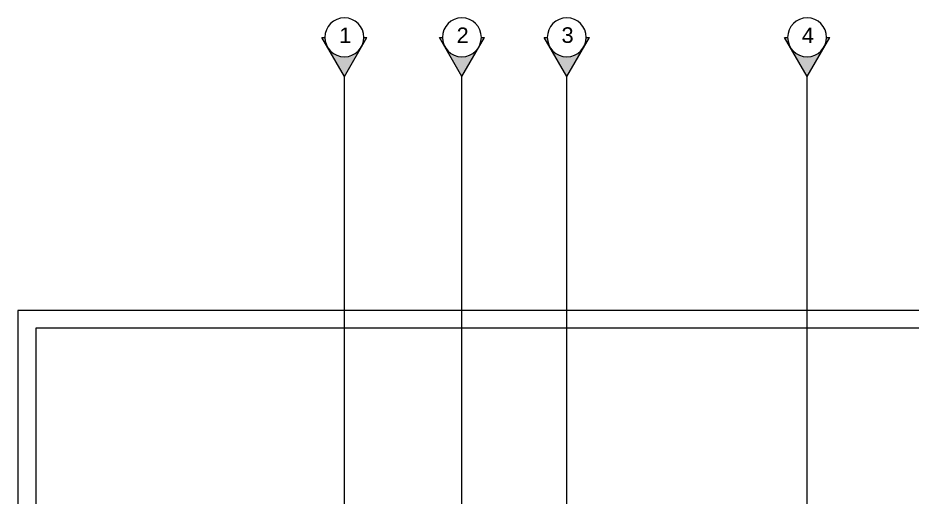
# Model space of a CAD drawing. Header units: millimetres. Extents: x -425671 to 598394, y -194194 to 343585.
# Drawn here: x 40039 to 51499, y 167027 to 173172 of the extents above; entities that cross this region are included whole.
import ezdxf

# ---------------------------------------------------------------- set-up
doc = ezdxf.new("R2010")
doc.units = ezdxf.units.MM
doc.linetypes.add('ACAD_ISO10W100', pattern=[18, 12, -3, 0, -3])
for name, color, linetype, lineweight in [('C TEXT', 30, 'Continuous', 13), ('Centre line', 30, 'Continuous', 9), ('Hidden', 250, 'Continuous', 5)]:
    doc.layers.add(name, color=color, linetype=linetype, lineweight=lineweight)
doc.styles.get("Standard").update_dxf_attribs({"font": 'arial.ttf'})

# ---------------------------------------------------------------- blocks, each defined once
blk = doc.blocks.new('CC')
at = {"layer": 'C TEXT', "linetype": 'Continuous', "ltscale": 500}
h = blk.add_hatch(color=253, dxfattribs=at)
h.dxf.hatch_style = 1
edge = h.paths.add_edge_path()
edge.add_arc((2471483781, 936793033), 250, 180, 240)
edge.add_line((2471483656, 936792817), (2471483281, 936793033))
edge.add_line((2471483281, 936793033), (2471483656, 936793250))
edge.add_arc((2471483781, 936793033), 250, 120, 180)
h = blk.add_hatch(color=253, dxfattribs=at)
h.dxf.hatch_style = 1
h.paths.add_polyline_path([(2471483781, 936792745), (2471483781, 936792783, -0.131652), (2471483656, 936792817)])
h.paths.add_polyline_path([(2471483781, 936793322), (2471483656, 936793250, -0.131652), (2471483781, 936793283)])
for points in [[(2471483281, 936793033), (2471483781, 936793322)], [(2471483781, 936793283), (2471483781, 936793322)], [(2471483281, 936793033), (2471483781, 936792745)], [(2471483781, 936792745), (2471483781, 936792783)]]:
    blk.add_lwpolyline(points, dxfattribs=at)
blk.add_circle((2471483781, 936793033), 250, dxfattribs=at)

msp = doc.modelspace()

# ---------------------------------------------------------------- linework, layer by layer
at = {"layer": 'Centre line', "linetype": 'ACAD_ISO10W100', "ltscale": 0.6}
for p, q in [((44224.008, 140421.619), (44224.035, 172421.619)), ((45729.018, 140421.619), (45729.044, 172421.619)), ((47074.011, 140421.619), (47074.038, 172421.619)), ((50154.023, 140421.619), (50154.05, 172421.619))]:
    msp.add_line(p, q, dxfattribs=at)
at = {"layer": 'Hidden'}
for points in [[(60039.03, 169421.619), (40039.03, 169421.619), (40039.03, 143421.619), (60039.03, 143421.619)], [(59809.03, 169191.619), (40269.03, 169191.619), (40269.03, 143651.619), (59809.03, 143651.619)]]:
    msp.add_lwpolyline(points, close=True, dxfattribs=at)

# ---------------------------------------------------------------- block references
at = {"layer": 'C TEXT', "linetype": 'Continuous', "xscale": -1, "rotation": 270}
for p in [(-936748809.439, -2471310859.179), (-936747304.429, -2471310859.179), (-936745959.436, -2471310859.179), (-936742879.424, -2471310859.179)]:
    msp.add_blockref('CC', p, dxfattribs=at)

# ---------------------------------------------------------------- texts
at = {"layer": 'C TEXT', "linetype": 'Continuous', "ltscale": 500, "char_height": 200, "attachment_point": 7}
for s, insert in [('1', (44155.862, 172847.949)), ('2', (45660.872, 172847.949)), ('3', (47005.865, 172847.949)), ('4', (50085.877, 172847.949))]:
    msp.add_mtext_dynamic_manual_height_columns(s, width=187.8802, gutter_width=12.5, heights=[0], dxfattribs=dict(at, insert=insert))

doc.saveas('drawing.dxf')
